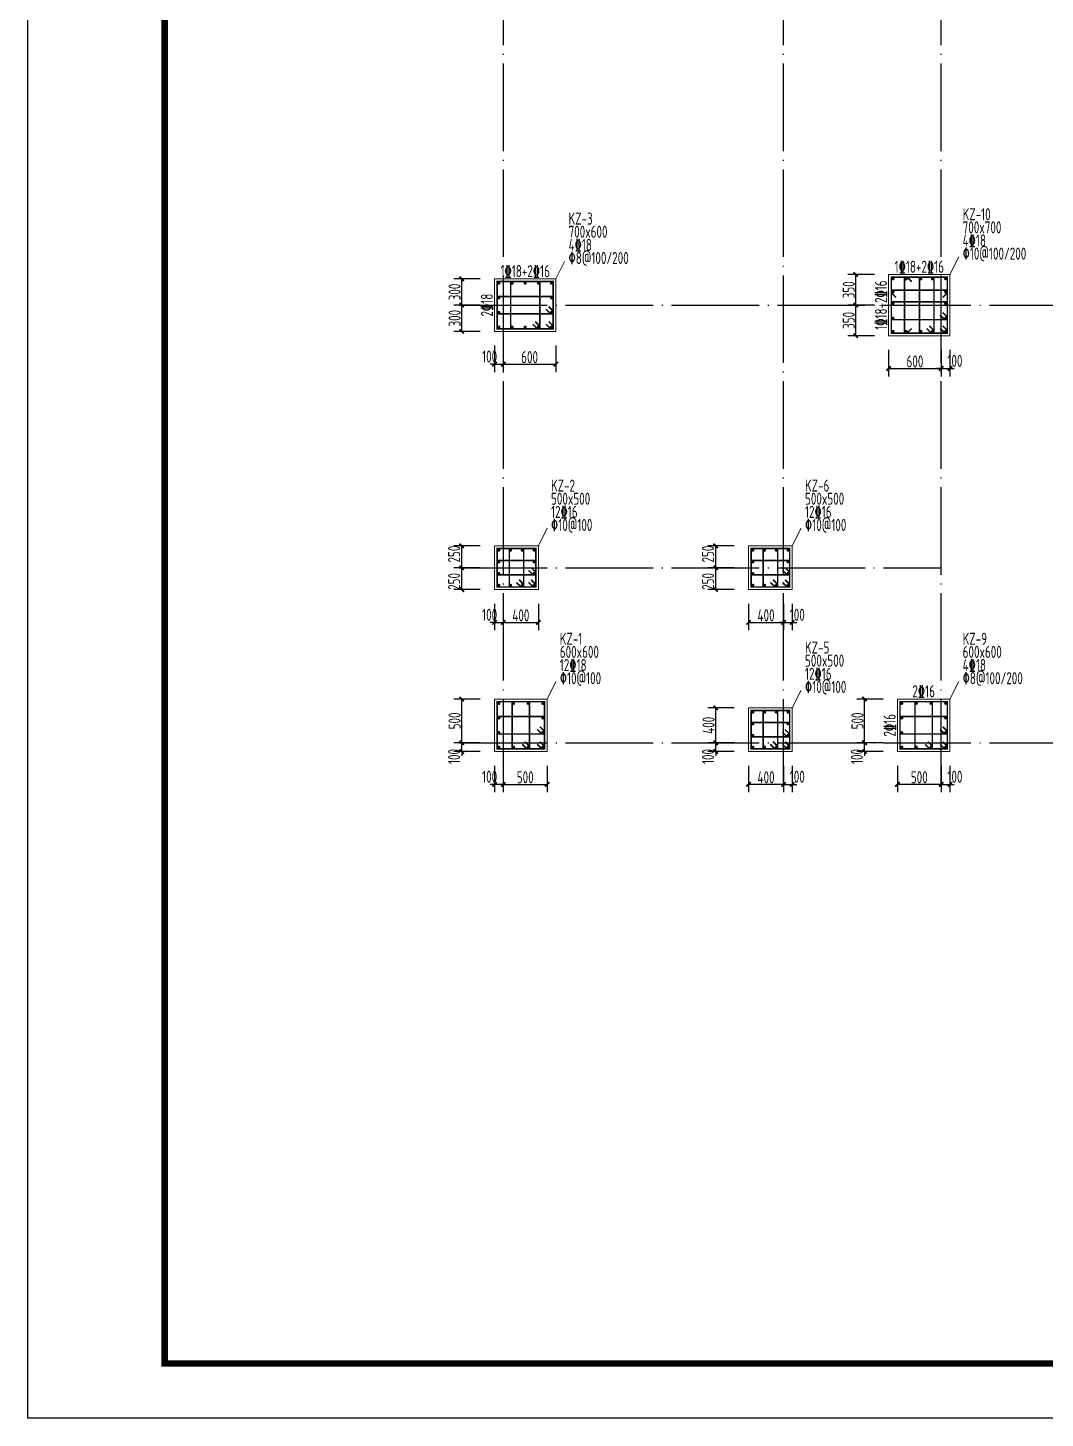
# Model space of a CAD drawing. Extents: x -2331248 to -1198620, y -977263 to -545844.
# Drawn here: x -1944128 to -1920894, y -676588 to -644822 of the extents above; entities that cross this region are included whole.
import ezdxf
from ezdxf.enums import TextEntityAlignment as Align

# ---------------------------------------------------------------- set-up
doc = ezdxf.new("R2010")
doc.units = 0
doc.header["$LTSCALE"] = 1000
doc.header["$MEASUREMENT"] = 0
doc.linetypes.add('DOTE', pattern=[2.42, 2, -0.2, 0.02, -0.2])
doc.linetypes.add('线型5', pattern=[3050, 2400, -300, 50, -300])
doc.layers.get('0').update_dxf_attribs({"linetype": 'CONTINUOUS'})
doc.layers.get('DEFPOINTS').update_dxf_attribs({"linetype": 'CONTINUOUS'})
doc.layers.add('DOTE', color=1, linetype='DOTE')
doc.layers.add('PUB_TITLE', color=4, linetype='CONTINUOUS')
for name, color, linetype, lineweight in [('S_Cl', 2, 'CONTINUOUS', 9), ('S_ColumDimSect', 84, '线型5', 18), ('S_ColumFocus', 2, 'CONTINUOUS', 18), ('S_ColumLocal', 7, 'CONTINUOUS', 18), ('S_PColumHoopBar', 14, 'CONTINUOUS', 35), ('S_PColumMainBar', 14, 'CONTINUOUS', 25)]:
    doc.layers.add(name, color=color, linetype=linetype, lineweight=lineweight)
doc.styles.add('PkpmHz', font='Pkpmeng', dxfattribs={"width": 0.7, "bigfont": 'hztxt'})
doc.styles.add('TSSD_REIN', font='Tssdeng.shx', dxfattribs={"width": 0.7, "bigfont": 'hztxt.shx'})
doc.dimstyles.new('Pkpm_0.0100_2.00', dxfattribs={"dimtxt": 200, "dimasz": 100, "dimexe": 180, "dimexo": 0.0625, "dimgap": 25, "dimtad": 1, "dimdec": 0, "dimlfac": 0.5, "dimrnd": 5, "dimzin": 0, "dimdsep": 46, "dimtxsty": 'PkpmHz', "dimblk1": 'ARCHTICK', "dimblk2": 'ARCHTICK', "dimsah": 1, "dimcen": 0.09, "dimadec": 0, "dimazin": 0, "dimtfac": 1, "dimtdec": 0, "dimtmove": 2, "dimatfit": 1, "dimldrblk": 'ARCHTICK', "dimfxl": 1, "dimtolj": 1, "dimtzin": 0, "dimarcsym": 0})

# ---------------------------------------------------------------- blocks, each defined once
blk = doc.blocks.new('_ARCHTICK')
at = {"color": 0, "linetype": 'ByBlock', "const_width": 0.4}
blk.add_lwpolyline([(-0.5, -0.5), (0.5, 0.5)], dxfattribs=at)
blk = doc.blocks.new('*D611')
at = {"layer": 'DEFPOINTS', "color": 0}
for p in [(-1934219, -657157), (-1933469, -657157), (-1933469, -657657)]:
    blk.add_point(p, dxfattribs=at)
at = {"layer": 'S_ColumDimSect', "color": 0, "lineweight": -2}
for p, q in [((-1933794, -657157), (-1934399, -657157)), ((-1934219, -657657), (-1934219, -657157)), ((-1933794, -657657), (-1934399, -657657))]:
    blk.add_line(p, q, dxfattribs=at)
at = {"layer": 'S_ColumDimSect', "color": 0, "lineweight": -2, "xscale": 100, "yscale": 100, "zscale": 100}
for p, rotation in [((-1934219, -657157), 90), ((-1934219, -657657), 270)]:
    blk.add_blockref('_ARCHTICK', p, dxfattribs=dict(at, rotation=rotation))
at = {"layer": 'S_ColumDimSect', "color": 0, "insert": (-1934394, -657470), "char_height": 275, "attachment_point": 5, "rotation": 90, "style": 'PkpmHz'}
blk.add_mtext('\\A1;250', dxfattribs=at)
blk = doc.blocks.new('*D612')
at = {"layer": 'DEFPOINTS', "color": 0}
for p in [(-1934219, -656657), (-1933469, -656657), (-1933469, -657157)]:
    blk.add_point(p, dxfattribs=at)
at = {"layer": 'S_ColumDimSect', "color": 0, "lineweight": -2}
for p, q in [((-1933794, -656657), (-1934399, -656657)), ((-1934219, -657157), (-1934219, -656657)), ((-1933794, -657157), (-1934399, -657157))]:
    blk.add_line(p, q, dxfattribs=at)
at = {"layer": 'S_ColumDimSect', "color": 0, "lineweight": -2, "xscale": 100, "yscale": 100, "zscale": 100}
for p, rotation in [((-1934219, -656657), 90), ((-1934219, -657157), 270)]:
    blk.add_blockref('_ARCHTICK', p, dxfattribs=dict(at, rotation=rotation))
at = {"layer": 'S_ColumDimSect', "color": 0, "insert": (-1934394, -656845), "char_height": 275, "attachment_point": 5, "rotation": 90, "style": 'PkpmHz'}
blk.add_mtext('\\A1;250', dxfattribs=at)
blk = doc.blocks.new('*D613')
at = {"layer": 'DEFPOINTS', "color": 0}
for p in [(-1933469, -657657), (-1933269, -657657), (-1933269, -658407)]:
    blk.add_point(p, dxfattribs=at)
at = {"layer": 'S_ColumDimSect', "color": 0, "lineweight": -2}
for p, q in [((-1933469, -657982), (-1933469, -658587)), ((-1933269, -657982), (-1933269, -658587)), ((-1933469, -658407), (-1933569, -658407)), ((-1933469, -658407), (-1933269, -658407)), ((-1933269, -658407), (-1933169, -658407))]:
    blk.add_line(p, q, dxfattribs=at)
at = {"layer": 'S_ColumDimSect', "color": 0, "lineweight": -2, "xscale": 100, "yscale": 100, "zscale": 100}
blk.add_blockref('_ARCHTICK', (-1933469, -658407), dxfattribs=at)
at = {"layer": 'S_ColumDimSect', "color": 0, "lineweight": -2, "xscale": 100, "yscale": 100, "zscale": 100, "rotation": 180}
blk.add_blockref('_ARCHTICK', (-1933269, -658407), dxfattribs=at)
at = {"layer": 'S_ColumDimSect', "color": 0, "insert": (-1933581, -658232), "char_height": 275, "attachment_point": 5, "style": 'PkpmHz'}
blk.add_mtext('\\A1;100', dxfattribs=at)
blk = doc.blocks.new('*D614')
at = {"layer": 'DEFPOINTS', "color": 0}
for p in [(-1933269, -657657), (-1932469, -657657), (-1932469, -658407)]:
    blk.add_point(p, dxfattribs=at)
at = {"layer": 'S_ColumDimSect', "color": 0, "lineweight": -2}
for p, q in [((-1933269, -657982), (-1933269, -658587)), ((-1932469, -657982), (-1932469, -658587)), ((-1933269, -658407), (-1932469, -658407))]:
    blk.add_line(p, q, dxfattribs=at)
at = {"layer": 'S_ColumDimSect', "color": 0, "lineweight": -2, "xscale": 100, "yscale": 100, "zscale": 100, "rotation": 180}
blk.add_blockref('_ARCHTICK', (-1933269, -658407), dxfattribs=at)
at = {"layer": 'S_ColumDimSect', "color": 0, "lineweight": -2, "xscale": 100, "yscale": 100, "zscale": 100}
blk.add_blockref('_ARCHTICK', (-1932469, -658407), dxfattribs=at)
at = {"layer": 'S_ColumDimSect', "color": 0, "insert": (-1932869, -658245), "char_height": 275, "attachment_point": 5, "style": 'PkpmHz'}
blk.add_mtext('\\A1;400', dxfattribs=at)
blk = doc.blocks.new('*D615')
at = {"layer": 'DEFPOINTS', "color": 0}
for p in [(-1934219, -651157), (-1933469, -651157), (-1933469, -651757)]:
    blk.add_point(p, dxfattribs=at)
at = {"layer": 'S_ColumDimSect', "color": 0, "lineweight": -2}
for p, q in [((-1933794, -651157), (-1934399, -651157)), ((-1934219, -651757), (-1934219, -651157)), ((-1933794, -651757), (-1934399, -651757))]:
    blk.add_line(p, q, dxfattribs=at)
at = {"layer": 'S_ColumDimSect', "color": 0, "lineweight": -2, "xscale": 100, "yscale": 100, "zscale": 100}
for p, rotation in [((-1934219, -651157), 90), ((-1934219, -651757), 270)]:
    blk.add_blockref('_ARCHTICK', p, dxfattribs=dict(at, rotation=rotation))
at = {"layer": 'S_ColumDimSect', "color": 0, "insert": (-1934381, -651457), "char_height": 275, "attachment_point": 5, "rotation": 90, "style": 'PkpmHz'}
blk.add_mtext('\\A1;300', dxfattribs=at)
blk = doc.blocks.new('*D616')
at = {"layer": 'DEFPOINTS', "color": 0}
for p in [(-1934219, -650557), (-1933469, -650557), (-1933469, -651157)]:
    blk.add_point(p, dxfattribs=at)
at = {"layer": 'S_ColumDimSect', "color": 0, "lineweight": -2}
for p, q in [((-1933794, -650557), (-1934399, -650557)), ((-1934219, -651157), (-1934219, -650557)), ((-1933794, -651157), (-1934399, -651157))]:
    blk.add_line(p, q, dxfattribs=at)
at = {"layer": 'S_ColumDimSect', "color": 0, "lineweight": -2, "xscale": 100, "yscale": 100, "zscale": 100}
for p, rotation in [((-1934219, -650557), 90), ((-1934219, -651157), 270)]:
    blk.add_blockref('_ARCHTICK', p, dxfattribs=dict(at, rotation=rotation))
at = {"layer": 'S_ColumDimSect', "color": 0, "insert": (-1934381, -650857), "char_height": 275, "attachment_point": 5, "rotation": 90, "style": 'PkpmHz'}
blk.add_mtext('\\A1;300', dxfattribs=at)
blk = doc.blocks.new('*D617')
at = {"layer": 'DEFPOINTS', "color": 0}
for p in [(-1933469, -651757), (-1933269, -651757), (-1933269, -652507)]:
    blk.add_point(p, dxfattribs=at)
at = {"layer": 'S_ColumDimSect', "color": 0, "lineweight": -2}
for p, q in [((-1933469, -652082), (-1933469, -652687)), ((-1933269, -652082), (-1933269, -652687)), ((-1933469, -652507), (-1933569, -652507)), ((-1933469, -652507), (-1933269, -652507)), ((-1933269, -652507), (-1933169, -652507))]:
    blk.add_line(p, q, dxfattribs=at)
at = {"layer": 'S_ColumDimSect', "color": 0, "lineweight": -2, "xscale": 100, "yscale": 100, "zscale": 100}
blk.add_blockref('_ARCHTICK', (-1933469, -652507), dxfattribs=at)
at = {"layer": 'S_ColumDimSect', "color": 0, "lineweight": -2, "xscale": 100, "yscale": 100, "zscale": 100, "rotation": 180}
blk.add_blockref('_ARCHTICK', (-1933269, -652507), dxfattribs=at)
at = {"layer": 'S_ColumDimSect', "color": 0, "insert": (-1933581, -652332), "char_height": 275, "attachment_point": 5, "style": 'PkpmHz'}
blk.add_mtext('\\A1;100', dxfattribs=at)
blk = doc.blocks.new('*D618')
at = {"layer": 'DEFPOINTS', "color": 0}
for p in [(-1933269, -651757), (-1932069, -651757), (-1932069, -652507)]:
    blk.add_point(p, dxfattribs=at)
at = {"layer": 'S_ColumDimSect', "color": 0, "lineweight": -2}
for p, q in [((-1933269, -652082), (-1933269, -652687)), ((-1932069, -652082), (-1932069, -652687)), ((-1933269, -652507), (-1932069, -652507))]:
    blk.add_line(p, q, dxfattribs=at)
at = {"layer": 'S_ColumDimSect', "color": 0, "lineweight": -2, "xscale": 100, "yscale": 100, "zscale": 100, "rotation": 180}
blk.add_blockref('_ARCHTICK', (-1933269, -652507), dxfattribs=at)
at = {"layer": 'S_ColumDimSect', "color": 0, "lineweight": -2, "xscale": 100, "yscale": 100, "zscale": 100}
blk.add_blockref('_ARCHTICK', (-1932069, -652507), dxfattribs=at)
at = {"layer": 'S_ColumDimSect', "color": 0, "insert": (-1932669, -652345), "char_height": 275, "attachment_point": 5, "style": 'PkpmHz'}
blk.add_mtext('\\A1;600', dxfattribs=at)
blk = doc.blocks.new('*D619')
at = {"layer": 'DEFPOINTS', "color": 0}
for p in [(-1928419, -661157), (-1927669, -661157), (-1927669, -661357)]:
    blk.add_point(p, dxfattribs=at)
at = {"layer": 'S_ColumDimSect', "color": 0, "lineweight": -2}
for p, q in [((-1928419, -661157), (-1928419, -661057)), ((-1927994, -661157), (-1928599, -661157)), ((-1927994, -661357), (-1928599, -661357)), ((-1928419, -661357), (-1928419, -661157)), ((-1928419, -661357), (-1928419, -661457))]:
    blk.add_line(p, q, dxfattribs=at)
at = {"layer": 'S_ColumDimSect', "color": 0, "lineweight": -2, "xscale": 100, "yscale": 100, "zscale": 100}
for p, rotation in [((-1928419, -661157), 270), ((-1928419, -661357), 90)]:
    blk.add_blockref('_ARCHTICK', p, dxfattribs=dict(at, rotation=rotation))
at = {"layer": 'S_ColumDimSect', "color": 0, "insert": (-1928594, -661470), "char_height": 275, "attachment_point": 5, "rotation": 90, "style": 'PkpmHz'}
blk.add_mtext('\\A1;100', dxfattribs=at)
blk = doc.blocks.new('*D620')
at = {"layer": 'DEFPOINTS', "color": 0}
for p in [(-1928419, -660357), (-1927669, -660357), (-1927669, -661157)]:
    blk.add_point(p, dxfattribs=at)
at = {"layer": 'S_ColumDimSect', "color": 0, "lineweight": -2}
for p, q in [((-1927994, -660357), (-1928599, -660357)), ((-1928419, -661157), (-1928419, -660357)), ((-1927994, -661157), (-1928599, -661157))]:
    blk.add_line(p, q, dxfattribs=at)
at = {"layer": 'S_ColumDimSect', "color": 0, "lineweight": -2, "xscale": 100, "yscale": 100, "zscale": 100}
for p, rotation in [((-1928419, -660357), 90), ((-1928419, -661157), 270)]:
    blk.add_blockref('_ARCHTICK', p, dxfattribs=dict(at, rotation=rotation))
at = {"layer": 'S_ColumDimSect', "color": 0, "insert": (-1928581, -660757), "char_height": 275, "attachment_point": 5, "rotation": 90, "style": 'PkpmHz'}
blk.add_mtext('\\A1;400', dxfattribs=at)
blk = doc.blocks.new('*D621')
at = {"layer": 'DEFPOINTS', "color": 0}
for p in [(-1927669, -661357), (-1926869, -661357), (-1927669, -662107)]:
    blk.add_point(p, dxfattribs=at)
at = {"layer": 'S_ColumDimSect', "color": 0, "lineweight": -2}
for p, q in [((-1927669, -661682), (-1927669, -662287)), ((-1926869, -661682), (-1926869, -662287)), ((-1926869, -662107), (-1927669, -662107))]:
    blk.add_line(p, q, dxfattribs=at)
at = {"layer": 'S_ColumDimSect', "color": 0, "lineweight": -2, "xscale": 100, "yscale": 100, "zscale": 100}
for p, rotation in [((-1927669, -662107), 179.9999956286789), ((-1926869, -662107), 359.9999956286789)]:
    blk.add_blockref('_ARCHTICK', p, dxfattribs=dict(at, rotation=rotation))
at = {"layer": 'S_ColumDimSect', "color": 0, "insert": (-1927269, -661945), "char_height": 275, "attachment_point": 5, "rotation": 360, "style": 'PkpmHz'}
blk.add_mtext('\\A1;400', dxfattribs=at)
blk = doc.blocks.new('*D622')
at = {"layer": 'DEFPOINTS', "color": 0}
for p in [(-1926869, -661357), (-1926669, -661357), (-1926669, -662107)]:
    blk.add_point(p, dxfattribs=at)
at = {"layer": 'S_ColumDimSect', "color": 0, "lineweight": -2}
for p, q in [((-1926869, -661682), (-1926869, -662287)), ((-1926669, -661682), (-1926669, -662287)), ((-1926869, -662107), (-1926969, -662107)), ((-1926869, -662107), (-1926669, -662107)), ((-1926669, -662107), (-1926569, -662107))]:
    blk.add_line(p, q, dxfattribs=at)
at = {"layer": 'S_ColumDimSect', "color": 0, "lineweight": -2, "xscale": 100, "yscale": 100, "zscale": 100}
blk.add_blockref('_ARCHTICK', (-1926869, -662107), dxfattribs=at)
at = {"layer": 'S_ColumDimSect', "color": 0, "lineweight": -2, "xscale": 100, "yscale": 100, "zscale": 100, "rotation": 180}
blk.add_blockref('_ARCHTICK', (-1926669, -662107), dxfattribs=at)
at = {"layer": 'S_ColumDimSect', "color": 0, "insert": (-1926556, -661932), "char_height": 275, "attachment_point": 5, "style": 'PkpmHz'}
blk.add_mtext('\\A1;100', dxfattribs=at)
blk = doc.blocks.new('*D623')
at = {"layer": 'DEFPOINTS', "color": 0}
for p in [(-1928419, -657157), (-1927669, -657157), (-1927669, -657657)]:
    blk.add_point(p, dxfattribs=at)
at = {"layer": 'S_ColumDimSect', "color": 0, "lineweight": -2}
for p, q in [((-1927994, -657157), (-1928599, -657157)), ((-1928419, -657657), (-1928419, -657157)), ((-1927994, -657657), (-1928599, -657657))]:
    blk.add_line(p, q, dxfattribs=at)
at = {"layer": 'S_ColumDimSect', "color": 0, "lineweight": -2, "xscale": 100, "yscale": 100, "zscale": 100}
for p, rotation in [((-1928419, -657157), 90), ((-1928419, -657657), 270)]:
    blk.add_blockref('_ARCHTICK', p, dxfattribs=dict(at, rotation=rotation))
at = {"layer": 'S_ColumDimSect', "color": 0, "insert": (-1928594, -657470), "char_height": 275, "attachment_point": 5, "rotation": 90, "style": 'PkpmHz'}
blk.add_mtext('\\A1;250', dxfattribs=at)
blk = doc.blocks.new('*D624')
at = {"layer": 'DEFPOINTS', "color": 0}
for p in [(-1928419, -656657), (-1927669, -656657), (-1927669, -657157)]:
    blk.add_point(p, dxfattribs=at)
at = {"layer": 'S_ColumDimSect', "color": 0, "lineweight": -2}
for p, q in [((-1927994, -656657), (-1928599, -656657)), ((-1928419, -657157), (-1928419, -656657)), ((-1927994, -657157), (-1928599, -657157))]:
    blk.add_line(p, q, dxfattribs=at)
at = {"layer": 'S_ColumDimSect', "color": 0, "lineweight": -2, "xscale": 100, "yscale": 100, "zscale": 100}
for p, rotation in [((-1928419, -656657), 90), ((-1928419, -657157), 270)]:
    blk.add_blockref('_ARCHTICK', p, dxfattribs=dict(at, rotation=rotation))
at = {"layer": 'S_ColumDimSect', "color": 0, "insert": (-1928594, -656845), "char_height": 275, "attachment_point": 5, "rotation": 90, "style": 'PkpmHz'}
blk.add_mtext('\\A1;250', dxfattribs=at)
blk = doc.blocks.new('*D625')
at = {"layer": 'DEFPOINTS', "color": 0}
for p in [(-1927669, -657657), (-1926869, -657657), (-1926869, -658407)]:
    blk.add_point(p, dxfattribs=at)
at = {"layer": 'S_ColumDimSect', "color": 0, "lineweight": -2}
for p, q in [((-1927669, -657982), (-1927669, -658587)), ((-1926869, -657982), (-1926869, -658587)), ((-1927669, -658407), (-1926869, -658407))]:
    blk.add_line(p, q, dxfattribs=at)
at = {"layer": 'S_ColumDimSect', "color": 0, "lineweight": -2, "xscale": 100, "yscale": 100, "zscale": 100, "rotation": 180}
blk.add_blockref('_ARCHTICK', (-1927669, -658407), dxfattribs=at)
at = {"layer": 'S_ColumDimSect', "color": 0, "lineweight": -2, "xscale": 100, "yscale": 100, "zscale": 100}
blk.add_blockref('_ARCHTICK', (-1926869, -658407), dxfattribs=at)
at = {"layer": 'S_ColumDimSect', "color": 0, "insert": (-1927269, -658245), "char_height": 275, "attachment_point": 5, "style": 'PkpmHz'}
blk.add_mtext('\\A1;400', dxfattribs=at)
blk = doc.blocks.new('*D626')
at = {"layer": 'DEFPOINTS', "color": 0}
for p in [(-1926869, -657657), (-1926669, -657657), (-1926669, -658407)]:
    blk.add_point(p, dxfattribs=at)
at = {"layer": 'S_ColumDimSect', "color": 0, "lineweight": -2}
for p, q in [((-1926869, -657982), (-1926869, -658587)), ((-1926669, -657982), (-1926669, -658587)), ((-1926869, -658407), (-1926969, -658407)), ((-1926869, -658407), (-1926669, -658407)), ((-1926669, -658407), (-1926569, -658407))]:
    blk.add_line(p, q, dxfattribs=at)
at = {"layer": 'S_ColumDimSect', "color": 0, "lineweight": -2, "xscale": 100, "yscale": 100, "zscale": 100}
blk.add_blockref('_ARCHTICK', (-1926869, -658407), dxfattribs=at)
at = {"layer": 'S_ColumDimSect', "color": 0, "lineweight": -2, "xscale": 100, "yscale": 100, "zscale": 100, "rotation": 180}
blk.add_blockref('_ARCHTICK', (-1926669, -658407), dxfattribs=at)
at = {"layer": 'S_ColumDimSect', "color": 0, "insert": (-1926556, -658232), "char_height": 275, "attachment_point": 5, "style": 'PkpmHz'}
blk.add_mtext('\\A1;100', dxfattribs=at)
blk = doc.blocks.new('*D635')
at = {"layer": 'DEFPOINTS', "color": 0}
for p in [(-1925019, -661157), (-1924269, -661157), (-1924269, -661357)]:
    blk.add_point(p, dxfattribs=at)
at = {"layer": 'S_ColumDimSect', "color": 0, "lineweight": -2}
for p, q in [((-1925019, -661157), (-1925019, -661057)), ((-1924594, -661157), (-1925199, -661157)), ((-1924594, -661357), (-1925199, -661357)), ((-1925019, -661357), (-1925019, -661157)), ((-1925019, -661357), (-1925019, -661457))]:
    blk.add_line(p, q, dxfattribs=at)
at = {"layer": 'S_ColumDimSect', "color": 0, "lineweight": -2, "xscale": 100, "yscale": 100, "zscale": 100}
for p, rotation in [((-1925019, -661157), 270), ((-1925019, -661357), 90)]:
    blk.add_blockref('_ARCHTICK', p, dxfattribs=dict(at, rotation=rotation))
at = {"layer": 'S_ColumDimSect', "color": 0, "insert": (-1925194, -661470), "char_height": 275, "attachment_point": 5, "rotation": 90, "style": 'PkpmHz'}
blk.add_mtext('\\A1;100', dxfattribs=at)
blk = doc.blocks.new('*D636')
at = {"layer": 'DEFPOINTS', "color": 0}
for p in [(-1925019, -660157), (-1924269, -660157), (-1924269, -661157)]:
    blk.add_point(p, dxfattribs=at)
at = {"layer": 'S_ColumDimSect', "color": 0, "lineweight": -2}
for p, q in [((-1924594, -660157), (-1925199, -660157)), ((-1925019, -661157), (-1925019, -660157)), ((-1924594, -661157), (-1925199, -661157))]:
    blk.add_line(p, q, dxfattribs=at)
at = {"layer": 'S_ColumDimSect', "color": 0, "lineweight": -2, "xscale": 100, "yscale": 100, "zscale": 100}
for p, rotation in [((-1925019, -660157), 90), ((-1925019, -661157), 270)]:
    blk.add_blockref('_ARCHTICK', p, dxfattribs=dict(at, rotation=rotation))
at = {"layer": 'S_ColumDimSect', "color": 0, "insert": (-1925181, -660657), "char_height": 275, "attachment_point": 5, "rotation": 90, "style": 'PkpmHz'}
blk.add_mtext('\\A1;500', dxfattribs=at)
blk = doc.blocks.new('*D637')
at = {"layer": 'DEFPOINTS', "color": 0}
for p in [(-1924269, -661357), (-1923269, -661357), (-1924269, -662107)]:
    blk.add_point(p, dxfattribs=at)
at = {"layer": 'S_ColumDimSect', "color": 0, "lineweight": -2}
for p, q in [((-1924269, -661682), (-1924269, -662287)), ((-1923269, -661682), (-1923269, -662287)), ((-1923269, -662107), (-1924269, -662107))]:
    blk.add_line(p, q, dxfattribs=at)
at = {"layer": 'S_ColumDimSect', "color": 0, "lineweight": -2, "xscale": 100, "yscale": 100, "zscale": 100}
for p, rotation in [((-1924269, -662107), 179.9999965029432), ((-1923269, -662107), 359.9999965029431)]:
    blk.add_blockref('_ARCHTICK', p, dxfattribs=dict(at, rotation=rotation))
at = {"layer": 'S_ColumDimSect', "color": 0, "insert": (-1923769, -661945), "char_height": 275, "attachment_point": 5, "rotation": 360, "style": 'PkpmHz'}
blk.add_mtext('\\A1;500', dxfattribs=at)
blk = doc.blocks.new('*D638')
at = {"layer": 'DEFPOINTS', "color": 0}
for p in [(-1923269, -661357), (-1923069, -661357), (-1923069, -662107)]:
    blk.add_point(p, dxfattribs=at)
at = {"layer": 'S_ColumDimSect', "color": 0, "lineweight": -2}
for p, q in [((-1923269, -661682), (-1923269, -662287)), ((-1923069, -661682), (-1923069, -662287)), ((-1923269, -662107), (-1923369, -662107)), ((-1923269, -662107), (-1923069, -662107)), ((-1923069, -662107), (-1922969, -662107))]:
    blk.add_line(p, q, dxfattribs=at)
at = {"layer": 'S_ColumDimSect', "color": 0, "lineweight": -2, "xscale": 100, "yscale": 100, "zscale": 100}
blk.add_blockref('_ARCHTICK', (-1923269, -662107), dxfattribs=at)
at = {"layer": 'S_ColumDimSect', "color": 0, "lineweight": -2, "xscale": 100, "yscale": 100, "zscale": 100, "rotation": 180}
blk.add_blockref('_ARCHTICK', (-1923069, -662107), dxfattribs=at)
at = {"layer": 'S_ColumDimSect', "color": 0, "insert": (-1922956, -661932), "char_height": 275, "attachment_point": 5, "style": 'PkpmHz'}
blk.add_mtext('\\A1;100', dxfattribs=at)
blk = doc.blocks.new('*D639')
at = {"layer": 'DEFPOINTS', "color": 0}
for p in [(-1925219, -651157), (-1924469, -651157), (-1924469, -651857)]:
    blk.add_point(p, dxfattribs=at)
at = {"layer": 'S_ColumDimSect', "color": 0, "lineweight": -2}
for p, q in [((-1924794, -651157), (-1925399, -651157)), ((-1925219, -651857), (-1925219, -651157)), ((-1924794, -651857), (-1925399, -651857))]:
    blk.add_line(p, q, dxfattribs=at)
at = {"layer": 'S_ColumDimSect', "color": 0, "lineweight": -2, "xscale": 100, "yscale": 100, "zscale": 100}
for p, rotation in [((-1925219, -651157), 90), ((-1925219, -651857), 270)]:
    blk.add_blockref('_ARCHTICK', p, dxfattribs=dict(at, rotation=rotation))
at = {"layer": 'S_ColumDimSect', "color": 0, "insert": (-1925381, -651507), "char_height": 275, "attachment_point": 5, "rotation": 90, "style": 'PkpmHz'}
blk.add_mtext('\\A1;350', dxfattribs=at)
blk = doc.blocks.new('*D640')
at = {"layer": 'DEFPOINTS', "color": 0}
for p in [(-1925219, -650457), (-1924469, -650457), (-1924469, -651157)]:
    blk.add_point(p, dxfattribs=at)
at = {"layer": 'S_ColumDimSect', "color": 0, "lineweight": -2}
for p, q in [((-1924794, -650457), (-1925399, -650457)), ((-1925219, -651157), (-1925219, -650457)), ((-1924794, -651157), (-1925399, -651157))]:
    blk.add_line(p, q, dxfattribs=at)
at = {"layer": 'S_ColumDimSect', "color": 0, "lineweight": -2, "xscale": 100, "yscale": 100, "zscale": 100}
for p, rotation in [((-1925219, -650457), 90), ((-1925219, -651157), 270)]:
    blk.add_blockref('_ARCHTICK', p, dxfattribs=dict(at, rotation=rotation))
at = {"layer": 'S_ColumDimSect', "color": 0, "insert": (-1925381, -650807), "char_height": 275, "attachment_point": 5, "rotation": 90, "style": 'PkpmHz'}
blk.add_mtext('\\A1;350', dxfattribs=at)
blk = doc.blocks.new('*D641')
at = {"layer": 'DEFPOINTS', "color": 0}
for p in [(-1924469, -651857), (-1923269, -651857), (-1923269, -652607)]:
    blk.add_point(p, dxfattribs=at)
at = {"layer": 'S_ColumDimSect', "color": 0, "lineweight": -2}
for p, q in [((-1924469, -652182), (-1924469, -652787)), ((-1923269, -652182), (-1923269, -652787)), ((-1924469, -652607), (-1923269, -652607))]:
    blk.add_line(p, q, dxfattribs=at)
at = {"layer": 'S_ColumDimSect', "color": 0, "lineweight": -2, "xscale": 100, "yscale": 100, "zscale": 100, "rotation": 180}
blk.add_blockref('_ARCHTICK', (-1924469, -652607), dxfattribs=at)
at = {"layer": 'S_ColumDimSect', "color": 0, "lineweight": -2, "xscale": 100, "yscale": 100, "zscale": 100}
blk.add_blockref('_ARCHTICK', (-1923269, -652607), dxfattribs=at)
at = {"layer": 'S_ColumDimSect', "color": 0, "insert": (-1923869, -652445), "char_height": 275, "attachment_point": 5, "style": 'PkpmHz'}
blk.add_mtext('\\A1;600', dxfattribs=at)
blk = doc.blocks.new('*D642')
at = {"layer": 'DEFPOINTS', "color": 0}
for p in [(-1923269, -651857), (-1923069, -651857), (-1923069, -652607)]:
    blk.add_point(p, dxfattribs=at)
at = {"layer": 'S_ColumDimSect', "color": 0, "lineweight": -2}
for p, q in [((-1923269, -652182), (-1923269, -652787)), ((-1923069, -652182), (-1923069, -652787)), ((-1923269, -652607), (-1923369, -652607)), ((-1923269, -652607), (-1923069, -652607)), ((-1923069, -652607), (-1922969, -652607))]:
    blk.add_line(p, q, dxfattribs=at)
at = {"layer": 'S_ColumDimSect', "color": 0, "lineweight": -2, "xscale": 100, "yscale": 100, "zscale": 100}
blk.add_blockref('_ARCHTICK', (-1923269, -652607), dxfattribs=at)
at = {"layer": 'S_ColumDimSect', "color": 0, "lineweight": -2, "xscale": 100, "yscale": 100, "zscale": 100, "rotation": 180}
blk.add_blockref('_ARCHTICK', (-1923069, -652607), dxfattribs=at)
at = {"layer": 'S_ColumDimSect', "color": 0, "insert": (-1922956, -652432), "char_height": 275, "attachment_point": 5, "style": 'PkpmHz'}
blk.add_mtext('\\A1;100', dxfattribs=at)
blk = doc.blocks.new('*D870')
at = {"layer": 'DEFPOINTS', "color": 0}
for p in [(-1934219, -661157), (-1933469, -661157), (-1933469, -661357)]:
    blk.add_point(p, dxfattribs=at)
at = {"layer": 'S_ColumDimSect', "color": 0, "lineweight": -2}
for p, q in [((-1934219, -661157), (-1934219, -661057)), ((-1933794, -661157), (-1934399, -661157)), ((-1933794, -661357), (-1934399, -661357)), ((-1934219, -661357), (-1934219, -661157)), ((-1934219, -661357), (-1934219, -661457))]:
    blk.add_line(p, q, dxfattribs=at)
at = {"layer": 'S_ColumDimSect', "color": 0, "lineweight": -2, "xscale": 100, "yscale": 100, "zscale": 100}
for p, rotation in [((-1934219, -661157), 270), ((-1934219, -661357), 90)]:
    blk.add_blockref('_ARCHTICK', p, dxfattribs=dict(at, rotation=rotation))
at = {"layer": 'S_ColumDimSect', "color": 0, "insert": (-1934394, -661470), "char_height": 275, "attachment_point": 5, "rotation": 90, "style": 'PkpmHz'}
blk.add_mtext('\\A1;100', dxfattribs=at)
blk = doc.blocks.new('*D871')
at = {"layer": 'DEFPOINTS', "color": 0}
for p in [(-1934219, -660157), (-1933469, -660157), (-1933469, -661157)]:
    blk.add_point(p, dxfattribs=at)
at = {"layer": 'S_ColumDimSect', "color": 0, "lineweight": -2}
for p, q in [((-1933794, -660157), (-1934399, -660157)), ((-1934219, -661157), (-1934219, -660157)), ((-1933794, -661157), (-1934399, -661157))]:
    blk.add_line(p, q, dxfattribs=at)
at = {"layer": 'S_ColumDimSect', "color": 0, "lineweight": -2, "xscale": 100, "yscale": 100, "zscale": 100}
for p, rotation in [((-1934219, -660157), 90), ((-1934219, -661157), 270)]:
    blk.add_blockref('_ARCHTICK', p, dxfattribs=dict(at, rotation=rotation))
at = {"layer": 'S_ColumDimSect', "color": 0, "insert": (-1934381, -660657), "char_height": 275, "attachment_point": 5, "rotation": 90, "style": 'PkpmHz'}
blk.add_mtext('\\A1;500', dxfattribs=at)
blk = doc.blocks.new('*D872')
at = {"layer": 'DEFPOINTS', "color": 0}
for p in [(-1933469, -661357), (-1933269, -661357), (-1933469, -662107)]:
    blk.add_point(p, dxfattribs=at)
at = {"layer": 'S_ColumDimSect', "color": 0, "lineweight": -2}
for p, q in [((-1933469, -661682), (-1933469, -662287)), ((-1933269, -661682), (-1933269, -662287)), ((-1933469, -662107), (-1933569, -662107)), ((-1933269, -662107), (-1933469, -662107)), ((-1933269, -662107), (-1933169, -662107))]:
    blk.add_line(p, q, dxfattribs=at)
at = {"layer": 'S_ColumDimSect', "color": 0, "lineweight": -2, "xscale": 100, "yscale": 100, "zscale": 100}
for p, rotation in [((-1933469, -662107), 359.9999825147157), ((-1933269, -662107), 179.9999825147157)]:
    blk.add_blockref('_ARCHTICK', p, dxfattribs=dict(at, rotation=rotation))
at = {"layer": 'S_ColumDimSect', "color": 0, "insert": (-1933581, -661932), "char_height": 275, "attachment_point": 5, "rotation": 360, "style": 'PkpmHz'}
blk.add_mtext('\\A1;100', dxfattribs=at)
blk = doc.blocks.new('*D873')
at = {"layer": 'DEFPOINTS', "color": 0}
for p in [(-1933269, -661357), (-1932269, -661357), (-1932269, -662107)]:
    blk.add_point(p, dxfattribs=at)
at = {"layer": 'S_ColumDimSect', "color": 0, "lineweight": -2}
for p, q in [((-1933269, -661682), (-1933269, -662287)), ((-1932269, -661682), (-1932269, -662287)), ((-1933269, -662107), (-1932269, -662107))]:
    blk.add_line(p, q, dxfattribs=at)
at = {"layer": 'S_ColumDimSect', "color": 0, "lineweight": -2, "xscale": 100, "yscale": 100, "zscale": 100, "rotation": 180}
blk.add_blockref('_ARCHTICK', (-1933269, -662107), dxfattribs=at)
at = {"layer": 'S_ColumDimSect', "color": 0, "lineweight": -2, "xscale": 100, "yscale": 100, "zscale": 100}
blk.add_blockref('_ARCHTICK', (-1932269, -662107), dxfattribs=at)
at = {"layer": 'S_ColumDimSect', "color": 0, "insert": (-1932769, -661945), "char_height": 275, "attachment_point": 5, "style": 'PkpmHz'}
blk.add_mtext('\\A1;500', dxfattribs=at)

msp = doc.modelspace()

# ---------------------------------------------------------------- linework, layer by layer
at = {"layer": 'DOTE'}
for p, q in [((-1933268.5, -662157.2), (-1933268.5, -610157.2)), ((-1926868.5, -662157.2), (-1926868.5, -610157.2)), ((-1923268.5, -662157.2), (-1923268.5, -610157.2)), ((-1934268.5, -651157.2), (-1872268.5, -651157.2)), ((-1934268.5, -657157.2), (-1923268.5, -657157.2)), ((-1934268.5, -661157.2), (-1872268.5, -661157.2))]:
    msp.add_line(p, q, dxfattribs=at)
at = {"layer": 'PUB_TITLE'}
msp.add_lwpolyline([(-1944128, -676588.1), (-1944128, -602338.1), (-1839003, -602338.1), (-1839003, -676588.1)], close=True, dxfattribs=at)
at = {"layer": 'PUB_TITLE', "const_width": 150}
msp.add_lwpolyline([(-1941003, -603588.1), (-1840253, -603588.1), (-1840253, -675338.1), (-1941003, -675338.1)], close=True, dxfattribs=at)
at = {"layer": 'S_Cl', "ltscale": 1}
for points in [[(-1932068.5, -651757.2), (-1932068.5, -650557.2), (-1933468.5, -650557.2), (-1933468.5, -651757.2)], [(-1923068.5, -651857.2), (-1923068.5, -650457.2), (-1924468.5, -650457.2), (-1924468.5, -651857.2)], [(-1932468.5, -657657.2), (-1932468.5, -656657.2), (-1933468.5, -656657.2), (-1933468.5, -657657.2)], [(-1926668.5, -657657.2), (-1926668.5, -656657.2), (-1927668.5, -656657.2), (-1927668.5, -657657.2)], [(-1932268.5, -661357.2), (-1932268.5, -660157.2), (-1933468.5, -660157.2), (-1933468.5, -661357.2)], [(-1926668.5, -661357.2), (-1926668.5, -660357.2), (-1927668.5, -660357.2), (-1927668.5, -661357.2)], [(-1923068.5, -661357.2), (-1923068.5, -660157.2), (-1924268.5, -660157.2), (-1924268.5, -661357.2)]]:
    msp.add_lwpolyline(points, close=True, dxfattribs=at)
at = {"layer": 'S_ColumFocus'}
for p, q in [((-1932068.5, -650557.2), (-1931868.5, -650157.2)), ((-1923068.5, -650457.2), (-1922868.5, -650057.2)), ((-1932468.5, -656657.2), (-1932268.5, -656257.2)), ((-1926668.5, -656657.2), (-1926468.5, -656257.2)), ((-1932268.5, -660157.2), (-1932068.5, -659757.2)), ((-1923068.5, -660157.2), (-1922868.5, -659757.2)), ((-1926668.5, -660357.2), (-1926468.5, -659957.2))]:
    msp.add_line(p, q, dxfattribs=at)
at = {"layer": 'S_PColumHoopBar', "ltscale": 2, "const_width": 35}
for points in [[(-1923294.6, -651691.1), (-1923188.5, -651797.2), (-1923128.5, -651797.2), (-1923128.5, -651737.2), (-1923128.5, -651797.2), (-1923128.5, -650517.2), (-1924408.5, -650517.2), (-1924408.5, -651797.2), (-1923188.5, -651797.2), (-1923128.5, -651797.2), (-1923128.5, -651737.2), (-1923234.6, -651631.1)], [(-1923942.4, -650623.3), (-1924048.5, -650517.2), (-1924108.5, -650517.2), (-1924108.5, -651797.2), (-1924048.5, -651797.2), (-1923942.4, -651691.1)], [(-1923600.6, -651691.1), (-1923494.5, -651797.2), (-1923434.5, -651797.2), (-1923434.5, -651737.2), (-1923434.5, -651797.2), (-1923434.5, -650517.2), (-1923764.5, -650517.2), (-1923764.5, -651797.2), (-1923494.5, -651797.2), (-1923434.5, -651797.2), (-1923434.5, -651737.2), (-1923540.6, -651631.1)], [(-1932294.6, -651591.1), (-1932188.5, -651697.2), (-1932128.5, -651697.2), (-1932128.5, -651637.2), (-1932128.5, -651697.2), (-1932128.5, -650617.2), (-1933408.5, -650617.2), (-1933408.5, -651697.2), (-1932188.5, -651697.2), (-1932128.5, -651697.2), (-1932128.5, -651637.2), (-1932234.6, -651531.1)], [(-1932600.6, -651591.1), (-1932494.5, -651697.2), (-1932434.5, -651697.2), (-1932434.5, -651637.2), (-1932434.5, -651697.2), (-1932434.5, -650617.2), (-1933102.5, -650617.2), (-1933102.5, -651697.2), (-1932494.5, -651697.2), (-1932434.5, -651697.2), (-1932434.5, -651637.2), (-1932540.6, -651531.1)], [(-1924302.4, -650983.3), (-1924408.5, -650877.2), (-1924408.5, -650817.2), (-1923128.5, -650817.2), (-1923128.5, -650877.2), (-1923234.6, -650983.3)], [(-1932294.6, -651249.8), (-1932188.5, -651355.9), (-1932128.5, -651355.9), (-1932128.5, -651295.9), (-1932128.5, -651355.9), (-1932128.5, -650958.5), (-1933408.5, -650958.5), (-1933408.5, -651355.9), (-1932188.5, -651355.9), (-1932128.5, -651355.9), (-1932128.5, -651295.9), (-1932234.6, -651189.8)], [(-1923294.6, -651385.1), (-1923188.5, -651491.2), (-1923128.5, -651491.2), (-1923128.5, -651431.2), (-1923128.5, -651491.2), (-1923128.5, -651083.2), (-1924408.5, -651083.2), (-1924408.5, -651491.2), (-1923188.5, -651491.2), (-1923128.5, -651491.2), (-1923128.5, -651431.2), (-1923234.6, -651325.1)], [(-1932694.6, -657491.1), (-1932588.5, -657597.2), (-1932528.5, -657597.2), (-1932528.5, -657537.2), (-1932528.5, -657597.2), (-1932528.5, -656717.2), (-1933408.5, -656717.2), (-1933408.5, -657597.2), (-1932588.5, -657597.2), (-1932528.5, -657597.2), (-1932528.5, -657537.2), (-1932634.6, -657431.1)], [(-1932970.6, -657491.1), (-1932864.5, -657597.2), (-1932804.5, -657597.2), (-1932804.5, -657537.2), (-1932804.5, -657597.2), (-1932804.5, -656717.2), (-1933132.5, -656717.2), (-1933132.5, -657597.2), (-1932864.5, -657597.2), (-1932804.5, -657597.2), (-1932804.5, -657537.2), (-1932910.6, -657431.1)], [(-1926894.6, -657491.1), (-1926788.5, -657597.2), (-1926728.5, -657597.2), (-1926728.5, -657537.2), (-1926728.5, -657597.2), (-1926728.5, -656717.2), (-1927608.5, -656717.2), (-1927608.5, -657597.2), (-1926788.5, -657597.2), (-1926728.5, -657597.2), (-1926728.5, -657537.2), (-1926834.6, -657431.1)], [(-1927170.6, -657491.1), (-1927064.5, -657597.2), (-1927004.5, -657597.2), (-1927004.5, -657537.2), (-1927004.5, -657597.2), (-1927004.5, -656717.2), (-1927332.5, -656717.2), (-1927332.5, -657597.2), (-1927064.5, -657597.2), (-1927004.5, -657597.2), (-1927004.5, -657537.2), (-1927110.6, -657431.1)], [(-1932694.6, -657215.1), (-1932588.5, -657321.2), (-1932528.5, -657321.2), (-1932528.5, -657261.2), (-1932528.5, -657321.2), (-1932528.5, -656993.2), (-1933408.5, -656993.2), (-1933408.5, -657321.2), (-1932588.5, -657321.2), (-1932528.5, -657321.2), (-1932528.5, -657261.2), (-1932634.6, -657155.1)], [(-1926894.6, -657215.1), (-1926788.5, -657321.2), (-1926728.5, -657321.2), (-1926728.5, -657261.2), (-1926728.5, -657321.2), (-1926728.5, -656993.2), (-1927608.5, -656993.2), (-1927608.5, -657321.2), (-1926788.5, -657321.2), (-1926728.5, -657321.2), (-1926728.5, -657261.2), (-1926834.6, -657155.1)], [(-1932494.6, -661191.1), (-1932388.5, -661297.2), (-1932328.5, -661297.2), (-1932328.5, -661237.2), (-1932328.5, -661297.2), (-1932328.5, -660217.2), (-1933408.5, -660217.2), (-1933408.5, -661297.2), (-1932388.5, -661297.2), (-1932328.5, -661297.2), (-1932328.5, -661237.2), (-1932434.6, -661131.1)], [(-1932835.9, -661191.1), (-1932729.8, -661297.2), (-1932669.8, -661297.2), (-1932669.8, -661237.2), (-1932669.8, -661297.2), (-1932669.8, -660217.2), (-1933067.2, -660217.2), (-1933067.2, -661297.2), (-1932729.8, -661297.2), (-1932669.8, -661297.2), (-1932669.8, -661237.2), (-1932775.9, -661131.1)], [(-1926894.6, -661191.1), (-1926788.5, -661297.2), (-1926728.5, -661297.2), (-1926728.5, -661237.2), (-1926728.5, -661297.2), (-1926728.5, -660417.2), (-1927608.5, -660417.2), (-1927608.5, -661297.2), (-1926788.5, -661297.2), (-1926728.5, -661297.2), (-1926728.5, -661237.2), (-1926834.6, -661131.1)], [(-1927170.6, -661191.1), (-1927064.5, -661297.2), (-1927004.5, -661297.2), (-1927004.5, -661237.2), (-1927004.5, -661297.2), (-1927004.5, -660417.2), (-1927332.5, -660417.2), (-1927332.5, -661297.2), (-1927064.5, -661297.2), (-1927004.5, -661297.2), (-1927004.5, -661237.2), (-1927110.6, -661131.1)], [(-1923294.6, -661191.1), (-1923188.5, -661297.2), (-1923128.5, -661297.2), (-1923128.5, -661237.2), (-1923128.5, -661297.2), (-1923128.5, -660217.2), (-1924208.5, -660217.2), (-1924208.5, -661297.2), (-1923188.5, -661297.2), (-1923128.5, -661297.2), (-1923128.5, -661237.2), (-1923234.6, -661131.1)], [(-1923635.9, -661191.1), (-1923529.8, -661297.2), (-1923469.8, -661297.2), (-1923469.8, -661237.2), (-1923469.8, -661297.2), (-1923469.8, -660217.2), (-1923867.2, -660217.2), (-1923867.2, -661297.2), (-1923529.8, -661297.2), (-1923469.8, -661297.2), (-1923469.8, -661237.2), (-1923575.9, -661131.1)], [(-1932494.6, -660849.8), (-1932388.5, -660955.9), (-1932328.5, -660955.9), (-1932328.5, -660895.9), (-1932328.5, -660955.9), (-1932328.5, -660558.5), (-1933408.5, -660558.5), (-1933408.5, -660955.9), (-1932388.5, -660955.9), (-1932328.5, -660955.9), (-1932328.5, -660895.9), (-1932434.6, -660789.8)], [(-1926894.6, -660915.1), (-1926788.5, -661021.2), (-1926728.5, -661021.2), (-1926728.5, -660961.2), (-1926728.5, -661021.2), (-1926728.5, -660693.2), (-1927608.5, -660693.2), (-1927608.5, -661021.2), (-1926788.5, -661021.2), (-1926728.5, -661021.2), (-1926728.5, -660961.2), (-1926834.6, -660855.1)], [(-1923294.6, -660849.8), (-1923188.5, -660955.9), (-1923128.5, -660955.9), (-1923128.5, -660895.9), (-1923128.5, -660955.9), (-1923128.5, -660558.5), (-1924208.5, -660558.5), (-1924208.5, -660955.9), (-1923188.5, -660955.9), (-1923128.5, -660955.9), (-1923128.5, -660895.9), (-1923234.6, -660789.8)]]:
    msp.add_lwpolyline(points, dxfattribs=at)
at = {"layer": 'S_PColumMainBar', "ltscale": 2, "const_width": 35}
for points in [[(-1924352, -650556.2, 1), (-1924387, -650556.2, 1)], [(-1924068.5, -650573.7, 1), (-1924068.5, -650538.7, 1)], [(-1923713.5, -650556.2, 1), (-1923748.5, -650556.2, 1)], [(-1923450.5, -650556.2, 1), (-1923485.5, -650556.2, 1)], [(-1923150, -650556.2, 1), (-1923185, -650556.2, 1)], [(-1933352, -650656.2, 1), (-1933387, -650656.2, 1)], [(-1933051.5, -650656.2, 1), (-1933086.5, -650656.2, 1)], [(-1932751, -650656.2, 1), (-1932786, -650656.2, 1)], [(-1932450.5, -650656.2, 1), (-1932485.5, -650656.2, 1)], [(-1932150, -650656.2, 1), (-1932185, -650656.2, 1)], [(-1924352, -650857.2, -1), (-1924387, -650857.2, -1)], [(-1923150, -650857.2, -1), (-1923185, -650857.2, -1)], [(-1933352, -650990.2, 1), (-1933387, -650990.2, 1)], [(-1932150, -650990.2, 1), (-1932185, -650990.2, 1)], [(-1924352, -651116.7, 1), (-1924387, -651116.7, 1)], [(-1923150, -651116.7, 1), (-1923185, -651116.7, 1)], [(-1933352, -651324.2, 1), (-1933387, -651324.2, 1)], [(-1932150, -651324.2, 1), (-1932185, -651324.2, 1)], [(-1924352, -651457.7, 1), (-1924387, -651457.7, 1)], [(-1923150, -651457.7, 1), (-1923185, -651457.7, 1)], [(-1933352, -651658.2, 1), (-1933387, -651658.2, 1)], [(-1933051.5, -651658.2, 1), (-1933086.5, -651658.2, 1)], [(-1932751, -651658.2, 1), (-1932786, -651658.2, 1)], [(-1932450.5, -651658.2, 1), (-1932485.5, -651658.2, 1)], [(-1932150, -651658.2, 1), (-1932185, -651658.2, 1)], [(-1924352, -651758.2, 1), (-1924387, -651758.2, 1)], [(-1924068.5, -651775.7, 1), (-1924068.5, -651740.7, 1)], [(-1923713.5, -651758.2, 1), (-1923748.5, -651758.2, 1)], [(-1923450.5, -651758.2, 1), (-1923485.5, -651758.2, 1)], [(-1923150, -651758.2, 1), (-1923185, -651758.2, 1)], [(-1933352, -656756.2, 1), (-1933387, -656756.2, 1)], [(-1933084.7, -656756.2, 1), (-1933119.7, -656756.2, 1)], [(-1932817.3, -656756.2, 1), (-1932852.3, -656756.2, 1)], [(-1932550, -656756.2, 1), (-1932585, -656756.2, 1)], [(-1927552, -656756.2, 1), (-1927587, -656756.2, 1)], [(-1927284.7, -656756.2, 1), (-1927319.7, -656756.2, 1)], [(-1927017.3, -656756.2, 1), (-1927052.3, -656756.2, 1)], [(-1926750, -656756.2, 1), (-1926785, -656756.2, 1)], [(-1933352, -657023.5, 1), (-1933387, -657023.5, 1)], [(-1932550, -657023.5, 1), (-1932585, -657023.5, 1)], [(-1927552, -657023.5, 1), (-1927587, -657023.5, 1)], [(-1926750, -657023.5, 1), (-1926785, -657023.5, 1)], [(-1933352, -657290.9, 1), (-1933387, -657290.9, 1)], [(-1933352, -657558.2, 1), (-1933387, -657558.2, 1)], [(-1933084.7, -657558.2, 1), (-1933119.7, -657558.2, 1)], [(-1932817.3, -657558.2, 1), (-1932852.3, -657558.2, 1)], [(-1932550, -657290.9, 1), (-1932585, -657290.9, 1)], [(-1932550, -657558.2, 1), (-1932585, -657558.2, 1)], [(-1927552, -657290.9, 1), (-1927587, -657290.9, 1)], [(-1927552, -657558.2, 1), (-1927587, -657558.2, 1)], [(-1927284.7, -657558.2, 1), (-1927319.7, -657558.2, 1)], [(-1927017.3, -657558.2, 1), (-1927052.3, -657558.2, 1)], [(-1926750, -657290.9, 1), (-1926785, -657290.9, 1)], [(-1926750, -657558.2, 1), (-1926785, -657558.2, 1)], [(-1933352, -660256.2, 1), (-1933387, -660256.2, 1)], [(-1933018, -660256.2, 1), (-1933053, -660256.2, 1)], [(-1932684, -660256.2, 1), (-1932719, -660256.2, 1)], [(-1932350, -660256.2, 1), (-1932385, -660256.2, 1)], [(-1927552, -660456.2, 1), (-1927587, -660456.2, 1)], [(-1927284.7, -660456.2, 1), (-1927319.7, -660456.2, 1)], [(-1927017.3, -660456.2, 1), (-1927052.3, -660456.2, 1)], [(-1926750, -660456.2, 1), (-1926785, -660456.2, 1)], [(-1924152, -660256.2, 1), (-1924187, -660256.2, 1)], [(-1923818, -660256.2, 1), (-1923853, -660256.2, 1)], [(-1923484, -660256.2, 1), (-1923519, -660256.2, 1)], [(-1923150, -660256.2, 1), (-1923185, -660256.2, 1)], [(-1933352, -660590.2, 1), (-1933387, -660590.2, 1)], [(-1932350, -660590.2, 1), (-1932385, -660590.2, 1)], [(-1927552, -660723.5, 1), (-1927587, -660723.5, 1)], [(-1926750, -660723.5, 1), (-1926785, -660723.5, 1)], [(-1924152, -660590.2, 1), (-1924187, -660590.2, 1)], [(-1923150, -660590.2, 1), (-1923185, -660590.2, 1)], [(-1933352, -660924.2, 1), (-1933387, -660924.2, 1)], [(-1932350, -660924.2, 1), (-1932385, -660924.2, 1)], [(-1927552, -660990.9, 1), (-1927587, -660990.9, 1)], [(-1926750, -660990.9, 1), (-1926785, -660990.9, 1)], [(-1924152, -660924.2, 1), (-1924187, -660924.2, 1)], [(-1923150, -660924.2, 1), (-1923185, -660924.2, 1)], [(-1933352, -661258.2, 1), (-1933387, -661258.2, 1)], [(-1933018, -661258.2, 1), (-1933053, -661258.2, 1)], [(-1932684, -661258.2, 1), (-1932719, -661258.2, 1)], [(-1932350, -661258.2, 1), (-1932385, -661258.2, 1)], [(-1927552, -661258.2, 1), (-1927587, -661258.2, 1)], [(-1927284.7, -661258.2, 1), (-1927319.7, -661258.2, 1)], [(-1927017.3, -661258.2, 1), (-1927052.3, -661258.2, 1)], [(-1926750, -661258.2, 1), (-1926785, -661258.2, 1)], [(-1924152, -661258.2, 1), (-1924187, -661258.2, 1)], [(-1923818, -661258.2, 1), (-1923853, -661258.2, 1)], [(-1923484, -661258.2, 1), (-1923519, -661258.2, 1)], [(-1923150, -661258.2, 1), (-1923185, -661258.2, 1)]]:
    msp.add_lwpolyline(points, format="xyb", close=True, dxfattribs=at)

# ---------------------------------------------------------------- texts
at = {"layer": 'S_ColumFocus', "style": 'TSSD_REIN', "width": 0.7}
for s, p in [('KZ-10', (-1922779.1, -649218.4)), ('KZ-3', (-1931779.1, -649318.4)), ('700x700', (-1922779.1, -649518.4)), ('700x600', (-1931779.1, -649618.4)), ('4%%13218', (-1922779.1, -649818.4)), ('4%%13218', (-1931779.1, -649918.4)), ('%%1308@100/200', (-1931779.1, -650218.4)), ('%%13010@100/200', (-1922779.1, -650118.4)), ('KZ-2', (-1932179.1, -655418.4)), ('KZ-6', (-1926379.1, -655418.4)), ('500x500', (-1932179.1, -655718.4)), ('500x500', (-1926379.1, -655718.4)), ('12%%13216', (-1932179.1, -656018.4)), ('12%%13216', (-1926379.1, -656018.4)), ('%%13010@100', (-1932179.1, -656318.4)), ('%%13010@100', (-1926379.1, -656318.4)), ('KZ-1', (-1931979.1, -658918.4)), ('KZ-9', (-1922779.1, -658918.4)), ('600x600', (-1931979.1, -659218.4)), ('500x500', (-1926379.1, -659418.4)), ('KZ-5', (-1926379.1, -659118.4)), ('600x600', (-1922779.1, -659218.4)), ('12%%13218', (-1931979.1, -659518.4)), ('12%%13216', (-1926379.1, -659718.4)), ('4%%13218', (-1922779.1, -659518.4)), ('%%13010@100', (-1931979.1, -659818.4)), ('%%13010@100', (-1926379.1, -660018.4)), ('%%1308@100/200', (-1922779.1, -659818.4))]:
    msp.add_text(s, height=275, dxfattribs=at).set_placement(p)
at = {"layer": 'S_ColumLocal', "style": 'TSSD_REIN', "width": 0.7}
for s, rotation, p in [('1%%13218+2%%13216', 0, (-1932768.5, -650518.4)), ('1%%13218+2%%13216', 0, (-1923768.5, -650418.4)), ('1%%13218+2%%13216', 90, (-1924507.3, -651157.2)), ('2%%13218', 90, (-1933507.3, -651157.2)), ('2%%13216', 0, (-1923668.5, -660118.4)), ('2%%13216', 90, (-1924307.3, -660757.2))]:
    msp.add_text(s, height=275, rotation=rotation, dxfattribs=at).set_placement(p, align=Align.CENTER)

# ---------------------------------------------------------------- dimensions: what is measured, and where the dimension line sits
at = {"layer": 'S_ColumDimSect'}
for p1, p2, distance, picture, middle in [((-1933468.5, -651157.2), (-1933468.5, -650557.2), 750, '*D616', (-1934381, -650857.2)), ((-1924468.5, -651157.2), (-1924468.5, -650457.2), 750, '*D640', (-1925381, -650807.2)), ((-1933468.5, -651757.2), (-1933468.5, -651157.2), 750, '*D615', (-1934381, -651457.2)), ((-1924468.5, -651857.2), (-1924468.5, -651157.2), 750, '*D639', (-1925381, -651507.2)), ((-1933268.5, -651757.2), (-1932068.5, -651757.2), -750, '*D618', (-1932668.5, -652344.7)), ((-1924468.5, -651857.2), (-1923268.5, -651857.2), -750, '*D641', (-1923868.5, -652444.7)), ((-1933268.5, -657657.2), (-1932468.5, -657657.2), -750, '*D614', (-1932868.5, -658244.7)), ((-1927668.5, -657657.2), (-1926868.5, -657657.2), -750, '*D625', (-1927268.5, -658244.7)), ((-1933468.5, -661157.2), (-1933468.5, -660157.2), 750, '*D871', (-1934381, -660657.2)), ((-1924268.5, -661157.2), (-1924268.5, -660157.2), 750, '*D636', (-1925181, -660657.2)), ((-1927668.5, -661157.2), (-1927668.5, -660357.2), 750, '*D620', (-1928581, -660757.2)), ((-1933268.5, -661357.2), (-1932268.5, -661357.2), -750, '*D873', (-1932768.5, -661944.7)), ((-1926868.5, -661357.2), (-1927668.5, -661357.2), 750, '*D621', (-1927268.5, -661944.7)), ((-1923268.5, -661357.2), (-1924268.5, -661357.2), 750, '*D637', (-1923768.5, -661944.7))]:
    dim = msp.add_aligned_dim(p1=p1, p2=p2, distance=distance, dimstyle='Pkpm_0.0100_2.00', override={"dimtxt": 275, "dimexo": 325}, dxfattribs=at)
    dim.commit()
    dim.dimension.update_dxf_attribs({"geometry": picture, "text_midpoint": middle})
for base, p1, p2, angle, picture, middle in [((-1933268.5, -652507.2), (-1933468.5, -651757.2), (-1933268.5, -651757.2), 0, '*D617', (-1933581, -652332.2)), ((-1923068.5, -652607.2), (-1923268.5, -651857.2), (-1923068.5, -651857.2), 0, '*D642', (-1922956, -652432.2)), ((-1934218.5, -656657.2), (-1933468.5, -657157.2), (-1933468.5, -656657.2), 90, '*D612', (-1934393.5, -656844.7)), ((-1928418.5, -656657.2), (-1927668.5, -657157.2), (-1927668.5, -656657.2), 90, '*D624', (-1928593.5, -656844.7)), ((-1934218.5, -657157.2), (-1933468.5, -657657.2), (-1933468.5, -657157.2), 90, '*D611', (-1934393.5, -657469.7)), ((-1928418.5, -657157.2), (-1927668.5, -657657.2), (-1927668.5, -657157.2), 90, '*D623', (-1928593.5, -657469.7)), ((-1933268.5, -658407.2), (-1933468.5, -657657.2), (-1933268.5, -657657.2), 0, '*D613', (-1933581, -658232.2)), ((-1926668.5, -658407.2), (-1926868.5, -657657.2), (-1926668.5, -657657.2), 0, '*D626', (-1926556, -658232.2)), ((-1934218.5, -661157.2), (-1933468.5, -661357.2), (-1933468.5, -661157.2), 90, '*D870', (-1934393.5, -661469.7)), ((-1928418.5, -661157.2), (-1927668.5, -661357.2), (-1927668.5, -661157.2), 90, '*D619', (-1928593.5, -661469.7)), ((-1925018.5, -661157.2), (-1924268.5, -661357.2), (-1924268.5, -661157.2), 90, '*D635', (-1925193.5, -661469.7)), ((-1933468.5, -662107.2), (-1933268.5, -661357.2), (-1933468.5, -661357.2), 179.99998, '*D872', (-1933581, -661932.2)), ((-1926668.5, -662107.2), (-1926868.5, -661357.2), (-1926668.5, -661357.2), 0, '*D622', (-1926556, -661932.2)), ((-1923068.5, -662107.2), (-1923268.5, -661357.2), (-1923068.5, -661357.2), 0, '*D638', (-1922956, -661932.2))]:
    dim = msp.add_linear_dim(base=base, p1=p1, p2=p2, angle=angle, dimstyle='Pkpm_0.0100_2.00', override={"dimtxt": 275, "dimexo": 325}, dxfattribs=at)
    dim.commit()
    dim.dimension.update_dxf_attribs({"geometry": picture, "text_midpoint": middle, "dimtype": 161})

doc.saveas('drawing.dxf')
